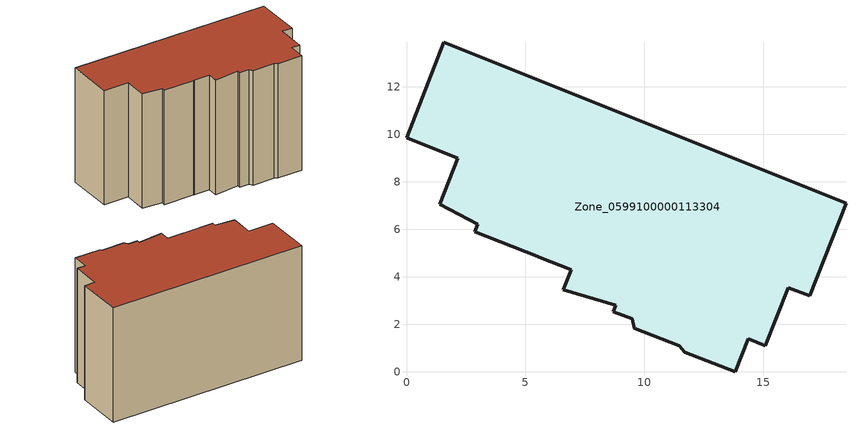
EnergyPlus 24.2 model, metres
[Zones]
Zone_0599100000113304
 floor ground (C_G): 6.59,3.46 6.92,4.31 5.58,4.84 5.51,4.86 2.86,5.9 2.99,6.21 1.4,7.05 2.16,9 0,9.85 1.58,13.88 18.49,7.1 16.96,3.2 16.05,3.55 15.09,1.11 14.38,1.39 13.83,0 11.7,0.83 11.48,1.11 9.59,1.84 9.5,2.23 8.7,2.54 8.81,2.81 z0
 wall outside (C_F): 2.16,9 1.4,7.05 2.99,6.21 2.86,5.9 5.51,4.86 5.58,4.84 6.92,4.31 6.59,3.46 8.81,2.81 8.7,2.54 9.5,2.23 9.59,1.84 11.48,1.11 11.7,0.83 13.83,0 14.38,1.39 15.09,1.11 16.05,3.55 16.96,3.2 18.49,7.1 1.58,13.88 0,9.85 2.16,9 z0:10.81
 roof outside (C_R): 6.92,4.31 6.59,3.46 8.81,2.81 8.7,2.54 9.5,2.23 9.59,1.84 11.48,1.11 11.7,0.83 13.83,0 14.38,1.39 15.09,1.11 16.05,3.55 16.96,3.2 18.49,7.1 1.58,13.88 0,9.85 2.16,9 1.4,7.05 2.99,6.21 2.86,5.9 5.51,4.86 5.58,4.84 z10.81
[BUILDING]
Pand.0599100000113304: North Axis=0; Terrain=City; Loads Convergence Tolerance Value=0.04; Temperature Convergence Tolerance Value=0.4; Solar Distribution=FullExterior; Maximum Number of Warmup Days=25; Minimum Number of Warmup Days=1
[Site:Location]
Rotterdam.The.Hague.AP_ZH_NLD Design_Conditions: Latitude=51.96; Longitude=4.45; Time Zone=1; Elevation=-4.5
[SITE:GROUNDTEMPERATURE:BUILDINGSURFACE]
18, 18, 18, 18, 18, 18, 18, 18, 18, 18, 18, 18
[MATERIAL] Thermal Absorptance=0.9; Solar Absorptance=0.7; Visible Absorptance=0.7
Name | Roughness | Thickness | Conductivity | Density | Specific Heat
G.TC.1946 | MediumSmooth | 0.15 | 1 | 540 | 1210
F.TC.1946 | Rough | 0.3 | 0.857143 | 1920 | 840
R.TC.1946 | MediumRough | 0.2 | 0.909091 | 1500 | 1000
[CONSTRUCTION]
C_G: G.TC.1946
C_F: F.TC.1946
C_R: R.TC.1946
[ZONE]
Zone_0599100000113304: Type=1; Multiplier=1; Ceiling Height=Autocalculate; Volume=Autocalculate; Floor Area=autocalculate; Part of Total Floor Area=Yes
[ZONEINFILTRATION:DESIGNFLOWRATE]
Infil_Zone_0599100000113304: Zone or ZoneList or Space or SpaceList=Zone_0599100000113304; Schedule=AlwaysOn; Design Flow Rate Calculation Method=Flow/Area; Flow Rate per Floor Area=0.003; Constant Term Coefficient=1; Temperature Term Coefficient=0; Velocity Term Coefficient=0; Velocity Squared Term Coefficient=0
[HVACTEMPLATE:ZONE:IDEALLOADSAIRSYSTEM]
Zone_0599100000113304: Maximum Heating Supply Air Temperature=50; Minimum Cooling Supply Air Temperature=13; Maximum Heating Supply Air Humidity Ratio=0.0156; Minimum Cooling Supply Air Humidity Ratio=0.0077; Heating Limit=NoLimit; Cooling Limit=NoLimit; Dehumidification Control Type=ConstantSensibleHeatRatio; Cooling Sensible Heat Ratio=0.7; Dehumidification Setpoint=60; Humidification Control Type=None; Humidification Setpoint=30; Outdoor Air Method=None; Outdoor Air Flow Rate per Person=0.00944; Outdoor Air Flow Rate per Zone Floor Area=0; Outdoor Air Flow Rate per Zone=0; Demand Controlled Ventilation Type=None; Outdoor Air Economizer Type=NoEconomizer; Heat Recovery Type=None; Sensible Heat Recovery Effectiveness=0.7; Latent Heat Recovery Effectiveness=0.65
[ZONECONTROL:THERMOSTAT]
ThermostatControl_Zone_0599100000113304: Zone or ZoneList=Zone_0599100000113304; Control Type Schedule=DualSetpointControlType; Control 1=Thermostat_Zone_0599100000113304; Temperature Difference Between Cutout And Setpoint=0
[THERMOSTATSETPOINT:DUALSETPOINT]
Thermostat_Zone_0599100000113304: Heating Setpoint Temperature Schedule=HeatingSetpoint_Zone_0599100000113304; Cooling Setpoint Temperature Schedule=CoolingSetpoint_Zone_0599100000113304
[SCHEDULE:COMPACT]
HeatingSetpoint_Zone_0599100000113304: Through: 12/31, For: AllDays, Until: 24:00, 21
CoolingSetpoint_Zone_0599100000113304: Through: 12/31, For: AllDays, Until: 24:00, 24
DualSetpointControlType: Through: 12/31, For: AllDays, Until: 24:00, 4
AlwaysOn: Through: 12/31, For: AllDays, Until: 24:00, 1
